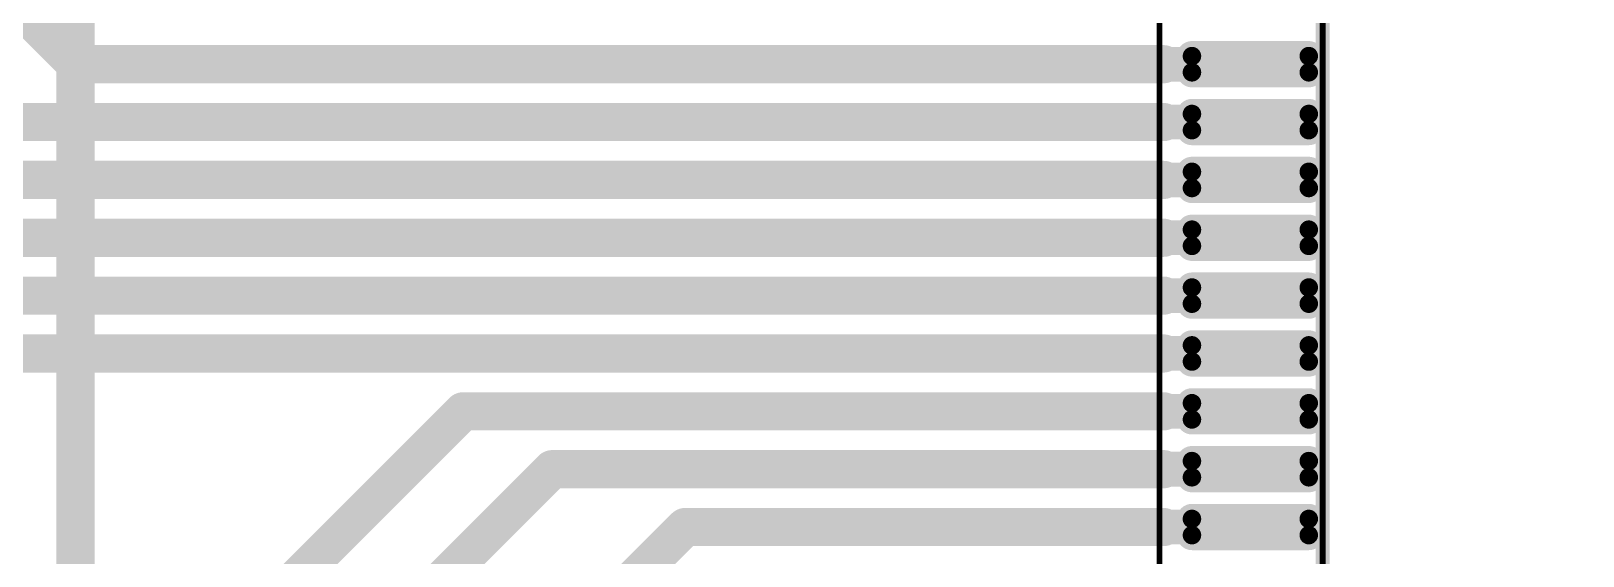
# Model space of a CAD drawing. Extents: x -0.1 to 82.8, y -0.1 to 80.9.
# Drawn here: x 22.58 to 36, y 35.52 to 40.05 of the extents above; entities that cross this region are included whole.
import ezdxf

# ---------------------------------------------------------------- set-up
doc = ezdxf.new("R2010")
doc.units = 0
for name, color, linetype in [('Inferior', 10, 'CONTINUOUS'), ('Montagem_Superior', 2, 'CONTINUOUS'), ('Máscara_Superior', 6, 'CONTINUOUS'), ('Pasta_Superior', 7, 'CONTINUOUS'), ('Superior', 9, 'CONTINUOUS'), ('Top_Comp_Outline', 4, 'CONTINUOUS'), ('Top_Courtyard', 5, 'CONTINUOUS')]:
    doc.layers.add(name, color=color, linetype=linetype)

msp = doc.modelspace()

# ---------------------------------------------------------------- linework, layer by layer
at = {"layer": 'Inferior', "linetype": 'CONTINUOUS', "const_width": 0.33}
msp.add_lwpolyline([(22.9667, 55.0067), (22.9667, 13.0967)], dxfattribs=at)
at = {"layer": 'Montagem_Superior', "linetype": 'CONTINUOUS', "const_width": 0.12}
msp.add_lwpolyline([(47.7467, 46.7667), (47.7467, 32.7667), (33.7467, 32.7667), (33.7467, 45.7667), (34.7467, 46.7667), (47.7467, 46.7667)], dxfattribs=at)
at = {"layer": 'Máscara_Superior', "linetype": 'CONTINUOUS', "const_width": 0.13}
for points in [[(32.5517, 39.8367, 1), (32.6817, 39.8367, 1), (32.5517, 39.8367, 1)], [(33.5617, 39.8367, 1), (33.6917, 39.8367, 1), (33.5617, 39.8367, 1)], [(32.5517, 39.6967, 1), (32.6817, 39.6967, 1), (32.5517, 39.6967, 1)], [(33.5617, 39.6967, 1), (33.6917, 39.6967, 1), (33.5617, 39.6967, 1)], [(32.5517, 39.3367, 1), (32.6817, 39.3367, 1), (32.5517, 39.3367, 1)], [(33.5617, 39.3367, 1), (33.6917, 39.3367, 1), (33.5617, 39.3367, 1)], [(32.5517, 39.1967, 1), (32.6817, 39.1967, 1), (32.5517, 39.1967, 1)], [(33.5617, 39.1967, 1), (33.6917, 39.1967, 1), (33.5617, 39.1967, 1)], [(32.5517, 38.8367, 1), (32.6817, 38.8367, 1), (32.5517, 38.8367, 1)], [(33.5617, 38.8367, 1), (33.6917, 38.8367, 1), (33.5617, 38.8367, 1)], [(32.5517, 38.6967, 1), (32.6817, 38.6967, 1), (32.5517, 38.6967, 1)], [(33.5617, 38.6967, 1), (33.6917, 38.6967, 1), (33.5617, 38.6967, 1)], [(32.5517, 38.3367, 1), (32.6817, 38.3367, 1), (32.5517, 38.3367, 1)], [(33.5617, 38.3367, 1), (33.6917, 38.3367, 1), (33.5617, 38.3367, 1)], [(32.5517, 38.1967, 1), (32.6817, 38.1967, 1), (32.5517, 38.1967, 1)], [(33.5617, 38.1967, 1), (33.6917, 38.1967, 1), (33.5617, 38.1967, 1)], [(32.5517, 37.8367, 1), (32.6817, 37.8367, 1), (32.5517, 37.8367, 1)], [(33.5617, 37.8367, 1), (33.6917, 37.8367, 1), (33.5617, 37.8367, 1)], [(32.5517, 37.6967, 1), (32.6817, 37.6967, 1), (32.5517, 37.6967, 1)], [(33.5617, 37.6967, 1), (33.6917, 37.6967, 1), (33.5617, 37.6967, 1)], [(32.5517, 37.3367, 1), (32.6817, 37.3367, 1), (32.5517, 37.3367, 1)], [(33.5617, 37.3367, 1), (33.6917, 37.3367, 1), (33.5617, 37.3367, 1)], [(32.5517, 37.1967, 1), (32.6817, 37.1967, 1), (32.5517, 37.1967, 1)], [(33.5617, 37.1967, 1), (33.6917, 37.1967, 1), (33.5617, 37.1967, 1)], [(32.5517, 36.8367, 1), (32.6817, 36.8367, 1), (32.5517, 36.8367, 1)], [(33.5617, 36.8367, 1), (33.6917, 36.8367, 1), (33.5617, 36.8367, 1)], [(32.5517, 36.6967, 1), (32.6817, 36.6967, 1), (32.5517, 36.6967, 1)], [(33.5617, 36.6967, 1), (33.6917, 36.6967, 1), (33.5617, 36.6967, 1)], [(32.5517, 36.3367, 1), (32.6817, 36.3367, 1), (32.5517, 36.3367, 1)], [(33.5617, 36.3367, 1), (33.6917, 36.3367, 1), (33.5617, 36.3367, 1)], [(32.5517, 36.1967, 1), (32.6817, 36.1967, 1), (32.5517, 36.1967, 1)], [(33.5617, 36.1967, 1), (33.6917, 36.1967, 1), (33.5617, 36.1967, 1)], [(32.5517, 35.8367, 1), (32.6817, 35.8367, 1), (32.5517, 35.8367, 1)], [(33.5617, 35.8367, 1), (33.6917, 35.8367, 1), (33.5617, 35.8367, 1)], [(32.5517, 35.6967, 1), (32.6817, 35.6967, 1), (32.5517, 35.6967, 1)], [(33.5617, 35.6967, 1), (33.6917, 35.6967, 1), (33.5617, 35.6967, 1)]]:
    msp.add_lwpolyline(points, format="xyb", dxfattribs=at)
at = {"layer": 'Máscara_Superior'}
for points in [[(33.7567, 39.8367), (32.4867, 39.8367), (33.6267, 39.9667), (32.6167, 39.9667)], [(33.7567, 39.8367), (32.6167, 39.5667), (32.4867, 39.8367), (32.4867, 39.6967)], [(33.7567, 39.8367), (33.7567, 39.6967), (32.6167, 39.5667), (33.6267, 39.5667)], [(33.7567, 39.3367), (32.4867, 39.3367), (33.6267, 39.4667), (32.6167, 39.4667)], [(33.7567, 39.3367), (32.6167, 39.0667), (32.4867, 39.3367), (32.4867, 39.1967)], [(33.7567, 39.3367), (33.7567, 39.1967), (32.6167, 39.0667), (33.6267, 39.0667)], [(33.7567, 38.8367), (32.4867, 38.8367), (33.6267, 38.9667), (32.6167, 38.9667)], [(33.7567, 38.8367), (32.6167, 38.5667), (32.4867, 38.8367), (32.4867, 38.6967)], [(33.7567, 38.8367), (33.7567, 38.6967), (32.6167, 38.5667), (33.6267, 38.5667)], [(33.7567, 38.3367), (32.4867, 38.3367), (33.6267, 38.4667), (32.6167, 38.4667)], [(33.7567, 38.3367), (32.6167, 38.0667), (32.4867, 38.3367), (32.4867, 38.1967)], [(33.7567, 38.3367), (33.7567, 38.1967), (32.6167, 38.0667), (33.6267, 38.0667)], [(33.7567, 37.8367), (32.4867, 37.8367), (33.6267, 37.9667), (32.6167, 37.9667)], [(33.7567, 37.8367), (32.6167, 37.5667), (32.4867, 37.8367), (32.4867, 37.6967)], [(33.7567, 37.8367), (33.7567, 37.6967), (32.6167, 37.5667), (33.6267, 37.5667)], [(33.7567, 37.3367), (32.4867, 37.3367), (33.6267, 37.4667), (32.6167, 37.4667)], [(33.7567, 37.3367), (32.6167, 37.0667), (32.4867, 37.3367), (32.4867, 37.1967)], [(33.7567, 37.3367), (33.7567, 37.1967), (32.6167, 37.0667), (33.6267, 37.0667)], [(33.7567, 36.8367), (32.4867, 36.8367), (33.6267, 36.9667), (32.6167, 36.9667)], [(33.7567, 36.8367), (32.6167, 36.5667), (32.4867, 36.8367), (32.4867, 36.6967)], [(33.7567, 36.8367), (33.7567, 36.6967), (32.6167, 36.5667), (33.6267, 36.5667)], [(33.7567, 36.3367), (32.4867, 36.3367), (33.6267, 36.4667), (32.6167, 36.4667)], [(33.7567, 36.3367), (32.6167, 36.0667), (32.4867, 36.3367), (32.4867, 36.1967)], [(33.7567, 36.3367), (33.7567, 36.1967), (32.6167, 36.0667), (33.6267, 36.0667)], [(33.7567, 35.8367), (32.4867, 35.8367), (33.6267, 35.9667), (32.6167, 35.9667)], [(33.7567, 35.8367), (32.6167, 35.5667), (32.4867, 35.8367), (32.4867, 35.6967)], [(33.7567, 35.8367), (33.7567, 35.6967), (32.6167, 35.5667), (33.6267, 35.5667)]]:
    msp.add_solid(points, dxfattribs=at)
at = {"layer": 'Pasta_Superior', "linetype": 'CONTINUOUS', "const_width": 0.03}
for points in [[(32.6017, 39.8367, 1), (32.6317, 39.8367, 1), (32.6017, 39.8367, 1)], [(33.6117, 39.8367, 1), (33.6417, 39.8367, 1), (33.6117, 39.8367, 1)], [(32.6017, 39.6967, 1), (32.6317, 39.6967, 1), (32.6017, 39.6967, 1)], [(33.6117, 39.6967, 1), (33.6417, 39.6967, 1), (33.6117, 39.6967, 1)], [(32.6017, 39.3367, 1), (32.6317, 39.3367, 1), (32.6017, 39.3367, 1)], [(33.6117, 39.3367, 1), (33.6417, 39.3367, 1), (33.6117, 39.3367, 1)], [(32.6017, 39.1967, 1), (32.6317, 39.1967, 1), (32.6017, 39.1967, 1)], [(33.6117, 39.1967, 1), (33.6417, 39.1967, 1), (33.6117, 39.1967, 1)], [(32.6017, 38.8367, 1), (32.6317, 38.8367, 1), (32.6017, 38.8367, 1)], [(33.6117, 38.8367, 1), (33.6417, 38.8367, 1), (33.6117, 38.8367, 1)], [(32.6017, 38.6967, 1), (32.6317, 38.6967, 1), (32.6017, 38.6967, 1)], [(33.6117, 38.6967, 1), (33.6417, 38.6967, 1), (33.6117, 38.6967, 1)], [(32.6017, 38.3367, 1), (32.6317, 38.3367, 1), (32.6017, 38.3367, 1)], [(33.6117, 38.3367, 1), (33.6417, 38.3367, 1), (33.6117, 38.3367, 1)], [(32.6017, 38.1967, 1), (32.6317, 38.1967, 1), (32.6017, 38.1967, 1)], [(33.6117, 38.1967, 1), (33.6417, 38.1967, 1), (33.6117, 38.1967, 1)], [(32.6017, 37.8367, 1), (32.6317, 37.8367, 1), (32.6017, 37.8367, 1)], [(33.6117, 37.8367, 1), (33.6417, 37.8367, 1), (33.6117, 37.8367, 1)], [(32.6017, 37.6967, 1), (32.6317, 37.6967, 1), (32.6017, 37.6967, 1)], [(33.6117, 37.6967, 1), (33.6417, 37.6967, 1), (33.6117, 37.6967, 1)], [(32.6017, 37.3367, 1), (32.6317, 37.3367, 1), (32.6017, 37.3367, 1)], [(33.6117, 37.3367, 1), (33.6417, 37.3367, 1), (33.6117, 37.3367, 1)], [(32.6017, 37.1967, 1), (32.6317, 37.1967, 1), (32.6017, 37.1967, 1)], [(33.6117, 37.1967, 1), (33.6417, 37.1967, 1), (33.6117, 37.1967, 1)], [(32.6017, 36.8367, 1), (32.6317, 36.8367, 1), (32.6017, 36.8367, 1)], [(33.6117, 36.8367, 1), (33.6417, 36.8367, 1), (33.6117, 36.8367, 1)], [(32.6017, 36.6967, 1), (32.6317, 36.6967, 1), (32.6017, 36.6967, 1)], [(33.6117, 36.6967, 1), (33.6417, 36.6967, 1), (33.6117, 36.6967, 1)], [(32.6017, 36.3367, 1), (32.6317, 36.3367, 1), (32.6017, 36.3367, 1)], [(33.6117, 36.3367, 1), (33.6417, 36.3367, 1), (33.6117, 36.3367, 1)], [(32.6017, 36.1967, 1), (32.6317, 36.1967, 1), (32.6017, 36.1967, 1)], [(33.6117, 36.1967, 1), (33.6417, 36.1967, 1), (33.6117, 36.1967, 1)], [(32.6017, 35.8367, 1), (32.6317, 35.8367, 1), (32.6017, 35.8367, 1)], [(33.6117, 35.8367, 1), (33.6417, 35.8367, 1), (33.6117, 35.8367, 1)], [(32.6017, 35.6967, 1), (32.6317, 35.6967, 1), (32.6017, 35.6967, 1)], [(33.6117, 35.6967, 1), (33.6417, 35.6967, 1), (33.6117, 35.6967, 1)]]:
    msp.add_lwpolyline(points, format="xyb", dxfattribs=at)
at = {"layer": 'Pasta_Superior'}
for points in [[(33.6567, 39.8367), (32.5867, 39.8367), (33.6267, 39.8667), (32.6167, 39.8667)], [(33.6567, 39.8367), (32.6167, 39.6667), (32.5867, 39.8367), (32.5867, 39.6967)], [(33.6567, 39.8367), (33.6567, 39.6967), (32.6167, 39.6667), (33.6267, 39.6667)], [(33.6567, 39.3367), (32.5867, 39.3367), (33.6267, 39.3667), (32.6167, 39.3667)], [(33.6567, 39.3367), (32.6167, 39.1667), (32.5867, 39.3367), (32.5867, 39.1967)], [(33.6567, 39.3367), (33.6567, 39.1967), (32.6167, 39.1667), (33.6267, 39.1667)], [(33.6567, 38.8367), (32.5867, 38.8367), (33.6267, 38.8667), (32.6167, 38.8667)], [(33.6567, 38.8367), (32.6167, 38.6667), (32.5867, 38.8367), (32.5867, 38.6967)], [(33.6567, 38.8367), (33.6567, 38.6967), (32.6167, 38.6667), (33.6267, 38.6667)], [(33.6567, 38.3367), (32.5867, 38.3367), (33.6267, 38.3667), (32.6167, 38.3667)], [(33.6567, 38.3367), (32.6167, 38.1667), (32.5867, 38.3367), (32.5867, 38.1967)], [(33.6567, 38.3367), (33.6567, 38.1967), (32.6167, 38.1667), (33.6267, 38.1667)], [(33.6567, 37.8367), (32.5867, 37.8367), (33.6267, 37.8667), (32.6167, 37.8667)], [(33.6567, 37.8367), (32.6167, 37.6667), (32.5867, 37.8367), (32.5867, 37.6967)], [(33.6567, 37.8367), (33.6567, 37.6967), (32.6167, 37.6667), (33.6267, 37.6667)], [(33.6567, 37.3367), (32.5867, 37.3367), (33.6267, 37.3667), (32.6167, 37.3667)], [(33.6567, 37.3367), (32.6167, 37.1667), (32.5867, 37.3367), (32.5867, 37.1967)], [(33.6567, 37.3367), (33.6567, 37.1967), (32.6167, 37.1667), (33.6267, 37.1667)], [(33.6567, 36.8367), (32.5867, 36.8367), (33.6267, 36.8667), (32.6167, 36.8667)], [(33.6567, 36.8367), (32.6167, 36.6667), (32.5867, 36.8367), (32.5867, 36.6967)], [(33.6567, 36.8367), (33.6567, 36.6967), (32.6167, 36.6667), (33.6267, 36.6667)], [(33.6567, 36.3367), (32.5867, 36.3367), (33.6267, 36.3667), (32.6167, 36.3667)], [(33.6567, 36.3367), (32.6167, 36.1667), (32.5867, 36.3367), (32.5867, 36.1967)], [(33.6567, 36.3367), (33.6567, 36.1967), (32.6167, 36.1667), (33.6267, 36.1667)], [(33.6567, 35.8367), (32.5867, 35.8367), (33.6267, 35.8667), (32.6167, 35.8667)], [(33.6567, 35.8367), (32.6167, 35.6667), (32.5867, 35.8367), (32.5867, 35.6967)], [(33.6567, 35.8367), (33.6567, 35.6967), (32.6167, 35.6667), (33.6267, 35.6667)]]:
    msp.add_solid(points, dxfattribs=at)
at = {"layer": 'Superior', "linetype": 'CONTINUOUS'}
for points, const_width in [([(22.9667, 39.7667), (17.8867, 44.8467)], 0.33), ([(32.3717, 39.7667), (22.9667, 39.7667)], 0.33), ([(33.1217, 39.7667), (32.3717, 39.7667)], 0.3), ([(32.3717, 39.2667), (22.1967, 39.2667)], 0.33), ([(33.1217, 39.2667), (32.3717, 39.2667)], 0.3), ([(20.1567, 38.7667), (32.3717, 38.7667)], 0.33), ([(32.3717, 38.7667), (33.1217, 38.7667)], 0.3), ([(32.3717, 38.2667), (18.1167, 38.2667)], 0.33), ([(33.1217, 38.2667), (32.3717, 38.2667)], 0.3), ([(32.3717, 37.7667), (16.0767, 37.7667)], 0.33), ([(33.1217, 37.7667), (32.3717, 37.7667)], 0.3), ([(32.3717, 37.2667), (21.7367, 37.2667)], 0.33), ([(33.1217, 37.2667), (32.3717, 37.2667)], 0.3), ([(21.6967, 32.1467), (26.3167, 36.7667)], 0.33), ([(26.3167, 36.7667), (32.3717, 36.7667)], 0.33), ([(32.3717, 36.7667), (33.1217, 36.7667)], 0.3), ([(27.0867, 36.2667), (21.6967, 30.8767)], 0.33), ([(32.3717, 36.2667), (27.0867, 36.2667)], 0.33), ([(33.1217, 36.2667), (32.3717, 36.2667)], 0.3), ([(28.2367, 35.7667), (22.0767, 29.6067)], 0.33), ([(32.3717, 35.7667), (28.2367, 35.7667)], 0.33), ([(33.1217, 35.7667), (32.3717, 35.7667)], 0.3)]:
    msp.add_lwpolyline(points, dxfattribs=dict(at, const_width=const_width))
for points, const_width in [([(22.8842, 39.7667, 1), (23.0492, 39.7667, 1), (22.8842, 39.7667, 1)], 0.165), ([(22.8842, 39.7667, 1), (23.0492, 39.7667, 1), (22.8842, 39.7667, 1)], 0.165), ([(32.2892, 39.7667, 1), (32.4542, 39.7667, 1), (32.2892, 39.7667, 1)], 0.165), ([(32.2967, 39.7667, 1), (32.4467, 39.7667, 1), (32.2967, 39.7667, 1)], 0.15), ([(32.5767, 39.8367, 1), (32.6567, 39.8367, 1), (32.5767, 39.8367, 1)], 0.08), ([(33.0467, 39.7667, 1), (33.1967, 39.7667, 1), (33.0467, 39.7667, 1)], 0.15), ([(33.5867, 39.8367, 1), (33.6667, 39.8367, 1), (33.5867, 39.8367, 1)], 0.08), ([(32.5767, 39.6967, 1), (32.6567, 39.6967, 1), (32.5767, 39.6967, 1)], 0.08), ([(33.5867, 39.6967, 1), (33.6667, 39.6967, 1), (33.5867, 39.6967, 1)], 0.08), ([(32.2892, 39.2667, 1), (32.4542, 39.2667, 1), (32.2892, 39.2667, 1)], 0.165), ([(32.2967, 39.2667, 1), (32.4467, 39.2667, 1), (32.2967, 39.2667, 1)], 0.15), ([(32.5767, 39.3367, 1), (32.6567, 39.3367, 1), (32.5767, 39.3367, 1)], 0.08), ([(33.0467, 39.2667, 1), (33.1967, 39.2667, 1), (33.0467, 39.2667, 1)], 0.15), ([(33.5867, 39.3367, 1), (33.6667, 39.3367, 1), (33.5867, 39.3367, 1)], 0.08), ([(32.5767, 39.1967, 1), (32.6567, 39.1967, 1), (32.5767, 39.1967, 1)], 0.08), ([(33.5867, 39.1967, 1), (33.6667, 39.1967, 1), (33.5867, 39.1967, 1)], 0.08), ([(32.2892, 38.7667, 1), (32.4542, 38.7667, 1), (32.2892, 38.7667, 1)], 0.165), ([(32.2967, 38.7667, 1), (32.4467, 38.7667, 1), (32.2967, 38.7667, 1)], 0.15), ([(32.5767, 38.8367, 1), (32.6567, 38.8367, 1), (32.5767, 38.8367, 1)], 0.08), ([(33.0467, 38.7667, 1), (33.1967, 38.7667, 1), (33.0467, 38.7667, 1)], 0.15), ([(33.5867, 38.8367, 1), (33.6667, 38.8367, 1), (33.5867, 38.8367, 1)], 0.08), ([(32.5767, 38.6967, 1), (32.6567, 38.6967, 1), (32.5767, 38.6967, 1)], 0.08), ([(33.5867, 38.6967, 1), (33.6667, 38.6967, 1), (33.5867, 38.6967, 1)], 0.08), ([(32.2892, 38.2667, 1), (32.4542, 38.2667, 1), (32.2892, 38.2667, 1)], 0.165), ([(32.2967, 38.2667, 1), (32.4467, 38.2667, 1), (32.2967, 38.2667, 1)], 0.15), ([(32.5767, 38.3367, 1), (32.6567, 38.3367, 1), (32.5767, 38.3367, 1)], 0.08), ([(33.0467, 38.2667, 1), (33.1967, 38.2667, 1), (33.0467, 38.2667, 1)], 0.15), ([(33.5867, 38.3367, 1), (33.6667, 38.3367, 1), (33.5867, 38.3367, 1)], 0.08), ([(32.5767, 38.1967, 1), (32.6567, 38.1967, 1), (32.5767, 38.1967, 1)], 0.08), ([(33.5867, 38.1967, 1), (33.6667, 38.1967, 1), (33.5867, 38.1967, 1)], 0.08), ([(32.2892, 37.7667, 1), (32.4542, 37.7667, 1), (32.2892, 37.7667, 1)], 0.165), ([(32.2967, 37.7667, 1), (32.4467, 37.7667, 1), (32.2967, 37.7667, 1)], 0.15), ([(32.5767, 37.8367, 1), (32.6567, 37.8367, 1), (32.5767, 37.8367, 1)], 0.08), ([(33.0467, 37.7667, 1), (33.1967, 37.7667, 1), (33.0467, 37.7667, 1)], 0.15), ([(33.5867, 37.8367, 1), (33.6667, 37.8367, 1), (33.5867, 37.8367, 1)], 0.08), ([(32.5767, 37.6967, 1), (32.6567, 37.6967, 1), (32.5767, 37.6967, 1)], 0.08), ([(33.5867, 37.6967, 1), (33.6667, 37.6967, 1), (33.5867, 37.6967, 1)], 0.08), ([(32.2892, 37.2667, 1), (32.4542, 37.2667, 1), (32.2892, 37.2667, 1)], 0.165), ([(32.2967, 37.2667, 1), (32.4467, 37.2667, 1), (32.2967, 37.2667, 1)], 0.15), ([(32.5767, 37.3367, 1), (32.6567, 37.3367, 1), (32.5767, 37.3367, 1)], 0.08), ([(33.0467, 37.2667, 1), (33.1967, 37.2667, 1), (33.0467, 37.2667, 1)], 0.15), ([(33.5867, 37.3367, 1), (33.6667, 37.3367, 1), (33.5867, 37.3367, 1)], 0.08), ([(32.5767, 37.1967, 1), (32.6567, 37.1967, 1), (32.5767, 37.1967, 1)], 0.08), ([(33.5867, 37.1967, 1), (33.6667, 37.1967, 1), (33.5867, 37.1967, 1)], 0.08), ([(26.2342, 36.7667, 1), (26.3992, 36.7667, 1), (26.2342, 36.7667, 1)], 0.165), ([(26.2342, 36.7667, 1), (26.3992, 36.7667, 1), (26.2342, 36.7667, 1)], 0.165), ([(32.2892, 36.7667, 1), (32.4542, 36.7667, 1), (32.2892, 36.7667, 1)], 0.165), ([(32.2967, 36.7667, 1), (32.4467, 36.7667, 1), (32.2967, 36.7667, 1)], 0.15), ([(32.5767, 36.8367, 1), (32.6567, 36.8367, 1), (32.5767, 36.8367, 1)], 0.08), ([(33.0467, 36.7667, 1), (33.1967, 36.7667, 1), (33.0467, 36.7667, 1)], 0.15), ([(33.5867, 36.8367, 1), (33.6667, 36.8367, 1), (33.5867, 36.8367, 1)], 0.08), ([(32.5767, 36.6967, 1), (32.6567, 36.6967, 1), (32.5767, 36.6967, 1)], 0.08), ([(33.5867, 36.6967, 1), (33.6667, 36.6967, 1), (33.5867, 36.6967, 1)], 0.08), ([(27.0042, 36.2667, 1), (27.1692, 36.2667, 1), (27.0042, 36.2667, 1)], 0.165), ([(27.0042, 36.2667, 1), (27.1692, 36.2667, 1), (27.0042, 36.2667, 1)], 0.165), ([(32.2892, 36.2667, 1), (32.4542, 36.2667, 1), (32.2892, 36.2667, 1)], 0.165), ([(32.2967, 36.2667, 1), (32.4467, 36.2667, 1), (32.2967, 36.2667, 1)], 0.15), ([(32.5767, 36.3367, 1), (32.6567, 36.3367, 1), (32.5767, 36.3367, 1)], 0.08), ([(33.0467, 36.2667, 1), (33.1967, 36.2667, 1), (33.0467, 36.2667, 1)], 0.15), ([(33.5867, 36.3367, 1), (33.6667, 36.3367, 1), (33.5867, 36.3367, 1)], 0.08), ([(32.5767, 36.1967, 1), (32.6567, 36.1967, 1), (32.5767, 36.1967, 1)], 0.08), ([(33.5867, 36.1967, 1), (33.6667, 36.1967, 1), (33.5867, 36.1967, 1)], 0.08), ([(28.1542, 35.7667, 1), (28.3192, 35.7667, 1), (28.1542, 35.7667, 1)], 0.165), ([(28.1542, 35.7667, 1), (28.3192, 35.7667, 1), (28.1542, 35.7667, 1)], 0.165), ([(32.2892, 35.7667, 1), (32.4542, 35.7667, 1), (32.2892, 35.7667, 1)], 0.165), ([(32.2967, 35.7667, 1), (32.4467, 35.7667, 1), (32.2967, 35.7667, 1)], 0.15), ([(32.5767, 35.8367, 1), (32.6567, 35.8367, 1), (32.5767, 35.8367, 1)], 0.08), ([(33.0467, 35.7667, 1), (33.1967, 35.7667, 1), (33.0467, 35.7667, 1)], 0.15), ([(33.5867, 35.8367, 1), (33.6667, 35.8367, 1), (33.5867, 35.8367, 1)], 0.08), ([(32.5767, 35.6967, 1), (32.6567, 35.6967, 1), (32.5767, 35.6967, 1)], 0.08), ([(33.5867, 35.6967, 1), (33.6667, 35.6967, 1), (33.5867, 35.6967, 1)], 0.08)]:
    msp.add_lwpolyline(points, format="xyb", dxfattribs=dict(at, const_width=const_width))
at = {"layer": 'Superior'}
for points in [[(33.7067, 39.8367), (32.5367, 39.8367), (33.6267, 39.9167), (32.6167, 39.9167)], [(33.7067, 39.8367), (32.6167, 39.6167), (32.5367, 39.8367), (32.5367, 39.6967)], [(33.7067, 39.8367), (33.7067, 39.6967), (32.6167, 39.6167), (33.6267, 39.6167)], [(33.7067, 39.3367), (32.5367, 39.3367), (33.6267, 39.4167), (32.6167, 39.4167)], [(33.7067, 39.3367), (32.6167, 39.1167), (32.5367, 39.3367), (32.5367, 39.1967)], [(33.7067, 39.3367), (33.7067, 39.1967), (32.6167, 39.1167), (33.6267, 39.1167)], [(33.7067, 38.8367), (32.5367, 38.8367), (33.6267, 38.9167), (32.6167, 38.9167)], [(33.7067, 38.8367), (32.6167, 38.6167), (32.5367, 38.8367), (32.5367, 38.6967)], [(33.7067, 38.8367), (33.7067, 38.6967), (32.6167, 38.6167), (33.6267, 38.6167)], [(33.7067, 38.3367), (32.5367, 38.3367), (33.6267, 38.4167), (32.6167, 38.4167)], [(33.7067, 38.3367), (32.6167, 38.1167), (32.5367, 38.3367), (32.5367, 38.1967)], [(33.7067, 38.3367), (33.7067, 38.1967), (32.6167, 38.1167), (33.6267, 38.1167)], [(33.7067, 37.8367), (32.5367, 37.8367), (33.6267, 37.9167), (32.6167, 37.9167)], [(33.7067, 37.8367), (32.6167, 37.6167), (32.5367, 37.8367), (32.5367, 37.6967)], [(33.7067, 37.8367), (33.7067, 37.6967), (32.6167, 37.6167), (33.6267, 37.6167)], [(33.7067, 37.3367), (32.5367, 37.3367), (33.6267, 37.4167), (32.6167, 37.4167)], [(33.7067, 37.3367), (32.6167, 37.1167), (32.5367, 37.3367), (32.5367, 37.1967)], [(33.7067, 37.3367), (33.7067, 37.1967), (32.6167, 37.1167), (33.6267, 37.1167)], [(33.7067, 36.8367), (32.5367, 36.8367), (33.6267, 36.9167), (32.6167, 36.9167)], [(33.7067, 36.8367), (32.6167, 36.6167), (32.5367, 36.8367), (32.5367, 36.6967)], [(33.7067, 36.8367), (33.7067, 36.6967), (32.6167, 36.6167), (33.6267, 36.6167)], [(33.7067, 36.3367), (32.5367, 36.3367), (33.6267, 36.4167), (32.6167, 36.4167)], [(33.7067, 36.3367), (32.6167, 36.1167), (32.5367, 36.3367), (32.5367, 36.1967)], [(33.7067, 36.3367), (33.7067, 36.1967), (32.6167, 36.1167), (33.6267, 36.1167)], [(33.7067, 35.8367), (32.5367, 35.8367), (33.6267, 35.9167), (32.6167, 35.9167)], [(33.7067, 35.8367), (32.6167, 35.6167), (32.5367, 35.8367), (32.5367, 35.6967)], [(33.7067, 35.8367), (33.7067, 35.6967), (32.6167, 35.6167), (33.6267, 35.6167)]]:
    msp.add_solid(points, dxfattribs=at)
at = {"layer": 'Top_Comp_Outline', "linetype": 'CONTINUOUS', "const_width": 0.05}
msp.add_lwpolyline([(47.7467, 46.7667), (33.7467, 46.7667), (33.7467, 32.7667), (47.7467, 32.7667), (47.7467, 46.7667)], dxfattribs=at)
at = {"layer": 'Top_Courtyard', "linetype": 'CONTINUOUS', "const_width": 0.05}
msp.add_lwpolyline([(32.3367, 46.1167), (33.5467, 46.1167), (33.5467, 46.9667), (34.3967, 46.9667), (34.3967, 48.1767), (47.0967, 48.1767), (47.0967, 46.9667), (47.9467, 46.9667), (47.9467, 46.1167), (49.1567, 46.1167), (49.1567, 33.4167), (47.9467, 33.4167), (47.9467, 32.5667), (47.0967, 32.5667), (47.0967, 31.3567), (34.3967, 31.3567), (34.3967, 32.5667), (33.5467, 32.5667), (33.5467, 33.4167), (32.3367, 33.4167), (32.3367, 46.1167)], dxfattribs=at)

doc.saveas('drawing.dxf')
